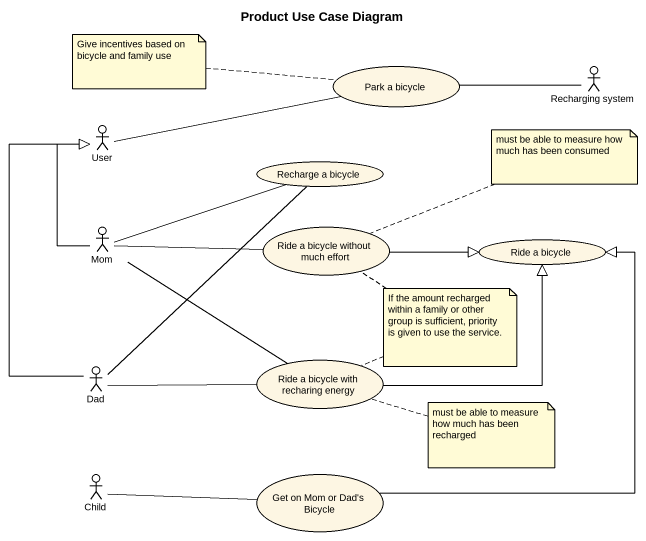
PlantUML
@startuml
title Product Use Case Diagram
usecase "Park a bicycle" as Park_a_bicycle
actor "Recharging system" as Recharging_system
actor User
usecase "Recharge a bicycle" as Recharge_a_bicycle
actor Mom
usecase "Ride a bicycle without much effort" as Ride_a_bicycle_without_much
usecase "Ride a bicycle" as Ride_a_bicycle
actor Dad
usecase "Ride a bicycle with recharing energy" as Ride_a_bicycle_with
actor Child
usecase "Get on Mom or Dad's Bicycle" as Get_on_Mom_or_Dad_s_Bicycle
Recharging_system -left- Park_a_bicycle
User -right- Park_a_bicycle
Mom -up-|> User
Mom -right- Recharge_a_bicycle
Mom -right- Ride_a_bicycle_without_much
Mom -- Ride_a_bicycle_with
Ride_a_bicycle_without_much -right-|> Ride_a_bicycle
Dad -up-|> User
Dad -up- Recharge_a_bicycle
Dad -right- Ride_a_bicycle_with
Ride_a_bicycle_with -right-|> Ride_a_bicycle
Child -right- Get_on_Mom_or_Dad_s_Bicycle
Get_on_Mom_or_Dad_s_Bicycle -up-|> Ride_a_bicycle
note left of Park_a_bicycle : Give incentives based on bicycle and family use
note right of Ride_a_bicycle_without_much : must be able to measure how much has been consumed
note as N3
  If the amount recharged within a family or other group is sufficient, priority is given to use the service.
end note
N3 .. Ride_a_bicycle_without_much
N3 .. Ride_a_bicycle_with
note right of Ride_a_bicycle_with : must be able to measure how much has been recharged
@enduml
